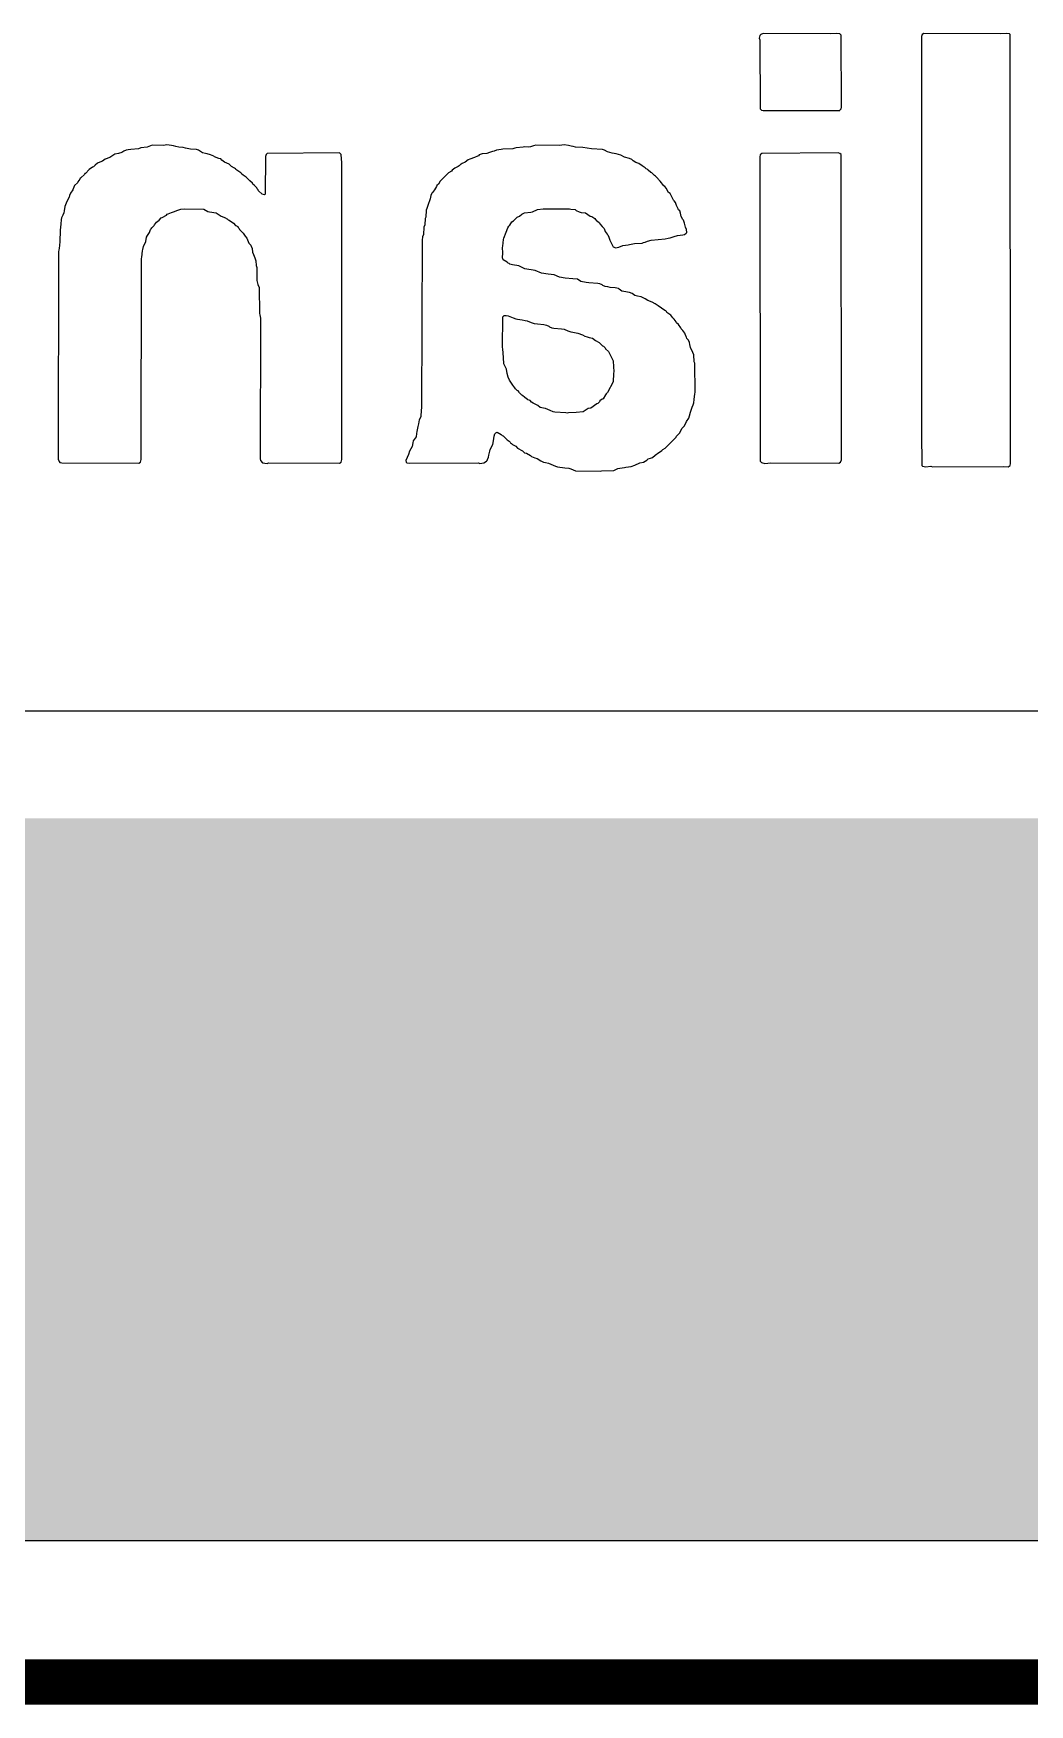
# Model space of a CAD drawing. Header units: millimetres. Extents: x 0 to 174, y 0 to 132.
# Drawn here: x 38.76 to 43.24, y -0.1 to 7.42 of the extents above; entities that cross this region are included whole.
import ezdxf

# ---------------------------------------------------------------- set-up
doc = ezdxf.new("R2010")
doc.units = ezdxf.units.MM
for name, color, linetype in [('BottomLayer', 5, 'Continuous'), ('BottomOverlay', 54, 'Continuous'), ('Mechanical2', 216, 'Continuous'), ('TopLayer', 1, 'Continuous')]:
    doc.layers.add(name, color=color, linetype=linetype)

msp = doc.modelspace()

# ---------------------------------------------------------------- hatches: boundary and pattern name
at = {"layer": 'TopLayer'}
msp.add_hatch(color=1, dxfattribs=at).paths.add_polyline_path([(0.9398, 0.635), (159.3342, 0.635), (159.3342, 3.8862), (0.9398, 3.8862)])

# ---------------------------------------------------------------- linework, layer by layer
at = {"layer": 'BottomLayer'}
msp.add_line((154.5836, 0.635), (5.4165, 0.635), dxfattribs=at)
at = {"layer": 'BottomOverlay'}
for p, q in [((42.029, 7.4094), (42.0269, 7.3968)), ((42.0269, 7.3968), (42.029, 7.3906)), ((42.0332, 7.4136), (42.029, 7.4094)), ((42.029, 7.3906), (42.0311, 7.0789)), ((42.0437, 7.4178), (42.0332, 7.4136)), ((42.348, 7.4167), (42.0437, 7.4178)), ((42.3752, 7.4188), (42.348, 7.4167)), ((42.3899, 7.4167), (42.3752, 7.4188)), ((42.3951, 7.4115), (42.3899, 7.4167)), ((42.3972, 7.0872), (42.3951, 7.4115)), ((42.7601, 7.4146), (42.757, 7.4052)), ((42.757, 7.4052), (42.757, 5.625)), ((42.7675, 7.4178), (42.7601, 7.4146)), ((43.1116, 7.4167), (42.7675, 7.4178)), ((43.1388, 7.4188), (43.1116, 7.4167)), ((43.1534, 7.4167), (43.1388, 7.4188)), ((43.1566, 7.4136), (43.1534, 7.4167)), ((43.1587, 5.4827), (43.1566, 7.4136)), ((42.0311, 7.0789), (42.0363, 7.0736)), ((42.0363, 7.0736), (42.0447, 7.0715)), ((42.0447, 7.0715), (42.3888, 7.0726)), ((42.3888, 7.0726), (42.3899, 7.0736)), ((42.3899, 7.0736), (42.3951, 7.0789)), ((42.3951, 7.0789), (42.3972, 7.0872)), ((39.0689, 6.8446), (39.0574, 6.8393)), ((39.0815, 6.8529), (39.0689, 6.8446)), ((39.1014, 6.8603), (39.0815, 6.8529)), ((39.1244, 6.8749), (39.1014, 6.8603)), ((39.1411, 6.8791), (39.1244, 6.8749)), ((39.1557, 6.8833), (39.1411, 6.8791)), ((39.1652, 6.8885), (39.1557, 6.8833)), ((39.1756, 6.8927), (39.1652, 6.8885)), ((39.184, 6.8948), (39.1756, 6.8927)), ((39.1965, 6.8969), (39.184, 6.8948)), ((39.2311, 6.9), (39.1965, 6.8969)), ((39.2415, 6.9042), (39.2311, 6.9)), ((39.2708, 6.9063), (39.2415, 6.9042)), ((39.2844, 6.9136), (39.2708, 6.9063)), ((39.2928, 6.9157), (39.2844, 6.9136)), ((39.344, 6.9146), (39.2928, 6.9157)), ((39.3587, 6.9167), (39.344, 6.9146)), ((39.3796, 6.9146), (39.3587, 6.9167)), ((39.388, 6.9126), (39.3796, 6.9146)), ((39.3995, 6.9094), (39.388, 6.9126)), ((39.412, 6.9073), (39.3995, 6.9094)), ((39.4329, 6.9052), (39.412, 6.9073)), ((39.4434, 6.9031), (39.4329, 6.9052)), ((39.457, 6.9), (39.4434, 6.9031)), ((39.4654, 6.8979), (39.457, 6.9)), ((39.4925, 6.8958), (39.4654, 6.8979)), ((39.5009, 6.8937), (39.4925, 6.8958)), ((39.5197, 6.8812), (39.5009, 6.8937)), ((39.5323, 6.8791), (39.5197, 6.8812)), ((39.5407, 6.877), (39.5323, 6.8791)), ((39.5553, 6.8728), (39.5407, 6.877)), ((39.57, 6.8665), (39.5553, 6.8728)), ((39.5731, 6.8634), (39.57, 6.8665)), ((39.593, 6.8561), (39.5731, 6.8634)), ((39.6013, 6.854), (39.593, 6.8561)), ((39.6066, 6.8487), (39.6013, 6.854)), ((39.6181, 6.8393), (39.6066, 6.8487)), ((39.8032, 6.8655), (39.8011, 6.696)), ((39.8053, 6.8738), (39.8032, 6.8655)), ((39.8105, 6.8791), (39.8053, 6.8738)), ((40.1369, 6.8812), (39.8105, 6.8791)), ((40.1442, 6.8738), (40.1369, 6.8812)), ((40.1463, 6.8362), (40.1442, 6.8738)), ((40.7163, 6.8498), (40.7017, 6.8393)), ((40.7236, 6.8529), (40.7163, 6.8498)), ((40.7435, 6.8603), (40.7236, 6.8529)), ((40.7582, 6.8665), (40.7435, 6.8603)), ((40.7623, 6.8686), (40.7582, 6.8665)), ((40.7655, 6.8718), (40.7623, 6.8686)), ((40.7791, 6.877), (40.7655, 6.8718)), ((40.8, 6.8791), (40.7791, 6.877)), ((40.8115, 6.8822), (40.8, 6.8791)), ((40.8251, 6.8874), (40.8115, 6.8822)), ((40.8335, 6.8895), (40.8251, 6.8874)), ((40.8439, 6.8937), (40.8335, 6.8895)), ((40.8649, 6.8958), (40.8439, 6.8937)), ((40.8711, 6.8979), (40.8649, 6.8958)), ((40.9172, 6.9), (40.8711, 6.8979)), ((40.9255, 6.9021), (40.9172, 6.9)), ((40.9318, 6.9042), (40.9255, 6.9021)), ((40.9632, 6.9063), (40.9318, 6.9042)), ((40.9695, 6.9084), (40.9632, 6.9063)), ((40.9883, 6.9063), (40.9695, 6.9084)), ((40.9966, 6.9084), (40.9883, 6.9063)), ((41.0102, 6.9136), (40.9966, 6.9084)), ((41.0207, 6.9157), (41.0102, 6.9136)), ((41.1263, 6.9146), (41.0207, 6.9157)), ((41.1473, 6.9167), (41.1263, 6.9146)), ((41.1682, 6.9146), (41.1473, 6.9167)), ((41.1797, 6.9115), (41.1682, 6.9146)), ((41.1881, 6.9094), (41.1797, 6.9115)), ((41.1985, 6.9073), (41.1881, 6.9094)), ((41.232, 6.9052), (41.1985, 6.9073)), ((41.2717, 6.899), (41.232, 6.9052)), ((41.3209, 6.8958), (41.2717, 6.899)), ((41.3293, 6.8937), (41.3209, 6.8958)), ((41.3429, 6.8864), (41.3293, 6.8937)), ((41.3533, 6.8822), (41.3429, 6.8864)), ((41.3638, 6.8801), (41.3533, 6.8822)), ((41.3816, 6.877), (41.3638, 6.8801)), ((41.4025, 6.8707), (41.3816, 6.877)), ((41.4203, 6.8613), (41.4025, 6.8707)), ((41.4422, 6.8561), (41.4203, 6.8613)), ((41.4527, 6.8519), (41.4422, 6.8561)), ((41.459, 6.8456), (41.4527, 6.8519)), ((41.4705, 6.8383), (41.459, 6.8456)), ((42.0311, 6.8718), (42.029, 6.8634)), ((42.029, 6.8634), (42.029, 6.8299)), ((42.0384, 6.8791), (42.0311, 6.8718)), ((42.3815, 6.8812), (42.0384, 6.8791)), ((42.3899, 6.8791), (42.3815, 6.8812)), ((42.3951, 6.8738), (42.3899, 6.8791)), ((42.3972, 5.4995), (42.3951, 6.8738)), ((38.9873, 6.7839), (38.9717, 6.7682)), ((38.9894, 6.7881), (38.9873, 6.7839)), ((38.9926, 6.7891), (38.9894, 6.7881)), ((39.0093, 6.8059), (38.9926, 6.7891)), ((39.024, 6.8163), (39.0093, 6.8059)), ((39.0281, 6.8184), (39.024, 6.8163)), ((39.0355, 6.8257), (39.0281, 6.8184)), ((39.047, 6.8352), (39.0355, 6.8257)), ((39.0574, 6.8393), (39.047, 6.8352)), ((39.639, 6.831), (39.6181, 6.8393)), ((39.6494, 6.8205), (39.639, 6.831)), ((39.6641, 6.8121), (39.6494, 6.8205)), ((39.6683, 6.81), (39.6641, 6.8121)), ((39.6693, 6.8069), (39.6683, 6.81)), ((39.6913, 6.7912), (39.6693, 6.8069)), ((39.6955, 6.7891), (39.6913, 6.7912)), ((39.6965, 6.786), (39.6955, 6.7891)), ((39.7017, 6.7808), (39.6965, 6.786)), ((39.7164, 6.7724), (39.7017, 6.7808)), ((39.7237, 6.7651), (39.7164, 6.7724)), ((40.1463, 6.8341), (40.1463, 6.8362)), ((40.1463, 5.5015), (40.1463, 6.8341)), ((40.6264, 6.7912), (40.5898, 6.7546)), ((40.641, 6.7996), (40.6264, 6.7912)), ((40.6442, 6.8027), (40.641, 6.7996)), ((40.6557, 6.8121), (40.6442, 6.8027)), ((40.6703, 6.8205), (40.6557, 6.8121)), ((40.6745, 6.8226), (40.6703, 6.8205)), ((40.6808, 6.8289), (40.6745, 6.8226)), ((40.6849, 6.831), (40.6808, 6.8289)), ((40.6881, 6.8341), (40.6849, 6.831)), ((40.7017, 6.8393), (40.6881, 6.8341)), ((41.4841, 6.8331), (41.4705, 6.8383)), ((41.4987, 6.8226), (41.4841, 6.8331)), ((41.5134, 6.8142), (41.4987, 6.8226)), ((41.5175, 6.81), (41.5134, 6.8142)), ((41.5217, 6.808), (41.5175, 6.81)), ((41.5269, 6.8027), (41.5217, 6.808)), ((41.5385, 6.7933), (41.5269, 6.8027)), ((41.5426, 6.7912), (41.5385, 6.7933)), ((41.5552, 6.7787), (41.5426, 6.7912)), ((41.5594, 6.7766), (41.5552, 6.7787)), ((41.5709, 6.7651), (41.5594, 6.7766)), ((42.029, 6.8299), (42.029, 6.8278)), ((42.029, 6.8278), (42.0311, 5.4932)), ((38.9246, 6.7002), (38.9204, 6.6898)), ((38.9351, 6.7149), (38.9246, 6.7002)), ((38.9371, 6.719), (38.9351, 6.7149)), ((38.9434, 6.7337), (38.9371, 6.719)), ((38.956, 6.7462), (38.9434, 6.7337)), ((38.9581, 6.7504), (38.956, 6.7462)), ((38.9664, 6.763), (38.9581, 6.7504)), ((38.9685, 6.7672), (38.9664, 6.763)), ((38.9717, 6.7682), (38.9685, 6.7672)), ((39.7258, 6.7609), (39.7237, 6.7651)), ((39.7289, 6.7577), (39.7258, 6.7609)), ((39.7331, 6.7557), (39.7289, 6.7577)), ((39.7446, 6.7442), (39.7331, 6.7557)), ((39.7467, 6.74), (39.7446, 6.7442)), ((39.754, 6.7347), (39.7467, 6.74)), ((39.7635, 6.7232), (39.754, 6.7347)), ((39.7655, 6.719), (39.7635, 6.7232)), ((39.7697, 6.7149), (39.7655, 6.719)), ((39.7718, 6.7107), (39.7697, 6.7149)), ((39.7875, 6.695), (39.7718, 6.7107)), ((39.798, 6.6929), (39.7875, 6.695)), ((39.8011, 6.696), (39.798, 6.6929)), ((40.5521, 6.7002), (40.5479, 6.6898)), ((40.5553, 6.7034), (40.5521, 6.7002)), ((40.5647, 6.7149), (40.5553, 6.7034)), ((40.573, 6.7295), (40.5647, 6.7149)), ((40.5751, 6.7337), (40.573, 6.7295)), ((40.5814, 6.74), (40.5751, 6.7337)), ((40.5898, 6.7546), (40.5814, 6.74)), ((41.573, 6.7609), (41.5709, 6.7651)), ((41.5803, 6.7536), (41.573, 6.7609)), ((41.597, 6.7326), (41.5803, 6.7536)), ((41.6012, 6.7306), (41.597, 6.7326)), ((41.6085, 6.7211), (41.6012, 6.7306)), ((41.6106, 6.717), (41.6085, 6.7211)), ((41.6179, 6.7034), (41.6106, 6.717)), ((41.6253, 6.6981), (41.6179, 6.7034)), ((41.6336, 6.6835), (41.6253, 6.6981)), ((38.8964, 6.6197), (38.8943, 6.6113)), ((38.8995, 6.6396), (38.8964, 6.6197)), ((38.9016, 6.6479), (38.8995, 6.6396)), ((38.9079, 6.6626), (38.9016, 6.6479)), ((38.9183, 6.6814), (38.9079, 6.6626)), ((38.9204, 6.6898), (38.9183, 6.6814)), ((39.388, 6.6155), (39.4078, 6.6228)), ((39.4078, 6.6228), (39.4214, 6.628)), ((39.4214, 6.628), (39.4361, 6.6301)), ((39.4361, 6.6301), (39.526, 6.628)), ((39.526, 6.628), (39.5428, 6.6176)), ((40.527, 6.6228), (40.5249, 6.5914)), ((40.5291, 6.6312), (40.527, 6.6228)), ((40.5343, 6.6448), (40.5291, 6.6312)), ((40.5448, 6.6741), (40.5343, 6.6448)), ((40.5479, 6.6898), (40.5448, 6.6741)), ((41.0061, 6.6165), (41.028, 6.626)), ((41.028, 6.626), (41.0542, 6.6291)), ((41.0542, 6.6291), (41.1724, 6.6301)), ((41.1724, 6.6301), (41.1786, 6.628)), ((41.1786, 6.628), (41.1975, 6.626)), ((41.1975, 6.626), (41.2017, 6.6218)), ((41.2017, 6.6218), (41.2163, 6.6155)), ((41.6399, 6.6688), (41.6336, 6.6835)), ((41.6441, 6.6647), (41.6399, 6.6688)), ((41.6493, 6.6573), (41.6441, 6.6647)), ((41.6546, 6.6437), (41.6493, 6.6573)), ((41.6608, 6.6291), (41.6546, 6.6437)), ((41.6629, 6.6249), (41.6608, 6.6291)), ((41.6682, 6.6197), (41.6629, 6.6249)), ((41.6723, 6.6092), (41.6682, 6.6197)), ((38.8807, 6.5601), (38.8786, 6.5329)), ((38.8828, 6.581), (38.8807, 6.5601)), ((38.8848, 6.5893), (38.8828, 6.581)), ((38.8901, 6.6009), (38.8848, 6.5893)), ((38.8943, 6.6113), (38.8901, 6.6009)), ((39.2886, 6.5391), (39.2907, 6.5433)), ((39.2907, 6.5433), (39.3011, 6.5538)), ((39.3011, 6.5538), (39.3032, 6.558)), ((39.3032, 6.558), (39.3126, 6.5695)), ((39.3126, 6.5695), (39.3242, 6.5789)), ((39.3242, 6.5789), (39.3336, 6.5883)), ((39.3336, 6.5883), (39.3377, 6.5904)), ((39.3377, 6.5904), (39.3566, 6.6009)), ((39.3566, 6.6009), (39.3608, 6.605)), ((39.3608, 6.605), (39.3649, 6.6071)), ((39.3649, 6.6071), (39.3796, 6.6134)), ((39.3796, 6.6134), (39.388, 6.6155)), ((39.5428, 6.6176), (39.5511, 6.6155)), ((39.5511, 6.6155), (39.5804, 6.6113)), ((39.5804, 6.6113), (39.6034, 6.5967)), ((39.6034, 6.5967), (39.6233, 6.5893)), ((39.6233, 6.5893), (39.6264, 6.5862)), ((39.6264, 6.5862), (39.6306, 6.5841)), ((39.6306, 6.5841), (39.6348, 6.5799)), ((39.6348, 6.5799), (39.639, 6.5778)), ((39.639, 6.5778), (39.6589, 6.5642)), ((39.6589, 6.5642), (39.6683, 6.5548)), ((39.6683, 6.5548), (39.6725, 6.5527)), ((39.6725, 6.5527), (39.6777, 6.5496)), ((39.6777, 6.5496), (39.6798, 6.5454)), ((39.6798, 6.5454), (39.684, 6.5412)), ((40.5165, 6.5475), (40.5145, 6.514)), ((40.5207, 6.558), (40.5165, 6.5475)), ((40.5228, 6.5852), (40.5207, 6.558)), ((40.5249, 6.5914), (40.5228, 6.5852)), ((40.8868, 6.5245), (40.8941, 6.5444)), ((40.8941, 6.5444), (40.8994, 6.5517)), ((40.8994, 6.5517), (40.9036, 6.5559)), ((40.9036, 6.5559), (40.9119, 6.5705)), ((40.9119, 6.5705), (40.9192, 6.5758)), ((40.9192, 6.5758), (40.936, 6.5925)), ((40.936, 6.5925), (40.9464, 6.5967)), ((40.9464, 6.5967), (40.9579, 6.6061)), ((40.9579, 6.6061), (40.9695, 6.6113)), ((40.9695, 6.6113), (40.9977, 6.6145)), ((40.9977, 6.6145), (41.0061, 6.6165)), ((41.2163, 6.6155), (41.2247, 6.6134)), ((41.2247, 6.6134), (41.2435, 6.6113)), ((41.2435, 6.6113), (41.2644, 6.5967)), ((41.2644, 6.5967), (41.2728, 6.5946)), ((41.2728, 6.5946), (41.2864, 6.5852)), ((41.2864, 6.5852), (41.2885, 6.581)), ((41.2885, 6.581), (41.2937, 6.5758)), ((41.2937, 6.5758), (41.2979, 6.5737)), ((41.2979, 6.5737), (41.3073, 6.5663)), ((41.3073, 6.5663), (41.3094, 6.5622)), ((41.3094, 6.5622), (41.3188, 6.5506)), ((41.3188, 6.5506), (41.3282, 6.5412)), ((41.6755, 6.5956), (41.6723, 6.6092)), ((41.6818, 6.581), (41.6755, 6.5956)), ((41.6849, 6.5778), (41.6818, 6.581)), ((41.6901, 6.5642), (41.6849, 6.5778)), ((41.6943, 6.5475), (41.6901, 6.5642)), ((41.6985, 6.5371), (41.6943, 6.5475)), ((38.8765, 6.4806), (38.8744, 6.4513)), ((38.8786, 6.5329), (38.8765, 6.4806)), ((39.253, 6.4596), (39.2635, 6.4827)), ((39.2635, 6.4827), (39.2666, 6.5025)), ((39.2666, 6.5025), (39.2718, 6.5099)), ((39.2718, 6.5099), (39.2802, 6.5224)), ((39.2802, 6.5224), (39.2855, 6.536)), ((39.2855, 6.536), (39.2886, 6.5391)), ((39.684, 6.5412), (39.6861, 6.5371)), ((39.6861, 6.5371), (39.7028, 6.5203)), ((39.7028, 6.5203), (39.7112, 6.5057)), ((39.7112, 6.5057), (39.7195, 6.4973)), ((39.7195, 6.4973), (39.7279, 6.4743)), ((39.7279, 6.4743), (39.7363, 6.4659)), ((40.5082, 6.4889), (40.5061, 5.7317)), ((40.5103, 6.5036), (40.5082, 6.4889)), ((40.5145, 6.514), (40.5103, 6.5036)), ((40.8722, 6.4617), (40.8743, 6.491)), ((40.8743, 6.491), (40.8764, 6.4973)), ((40.8764, 6.4973), (40.8868, 6.5245)), ((41.3282, 6.5412), (41.3334, 6.5276)), ((41.3334, 6.5276), (41.3418, 6.5151)), ((41.3418, 6.5151), (41.345, 6.5119)), ((41.345, 6.5119), (41.3491, 6.5015)), ((41.3491, 6.5015), (41.3544, 6.4879)), ((41.3544, 6.4879), (41.369, 6.4586)), ((41.4359, 6.467), (41.4422, 6.4691)), ((41.4422, 6.4691), (41.4569, 6.4712)), ((41.4569, 6.4712), (41.4652, 6.4732)), ((41.4652, 6.4732), (41.4987, 6.4753)), ((41.4987, 6.4753), (41.505, 6.4774)), ((41.505, 6.4774), (41.5134, 6.4795)), ((41.5134, 6.4795), (41.5238, 6.4837)), ((41.5238, 6.4837), (41.5405, 6.4879)), ((41.5405, 6.4879), (41.6033, 6.4942)), ((41.6033, 6.4942), (41.6169, 6.4973)), ((41.6169, 6.4973), (41.6253, 6.4994)), ((41.6253, 6.4994), (41.6431, 6.5046)), ((41.6431, 6.5046), (41.6577, 6.5088)), ((41.6577, 6.5088), (41.6818, 6.5119)), ((41.6818, 6.5119), (41.6901, 6.514)), ((41.6901, 6.514), (41.6974, 6.5193)), ((41.6974, 6.5193), (41.7006, 6.5224)), ((41.7006, 6.5224), (41.6985, 6.5371)), ((38.8702, 6.4366), (38.8692, 5.5026)), ((38.8723, 6.445), (38.8702, 6.4366)), ((38.8744, 6.4513), (38.8723, 6.445)), ((39.2426, 5.5015), (39.2447, 6.4053)), ((39.2447, 6.4053), (39.2467, 6.4115)), ((39.2467, 6.4115), (39.2488, 6.4408)), ((39.2488, 6.4408), (39.2509, 6.4471)), ((39.2509, 6.4471), (39.253, 6.4596)), ((39.7363, 6.4659), (39.7384, 6.4617)), ((39.7384, 6.4617), (39.7425, 6.4513)), ((39.7425, 6.4513), (39.7446, 6.4345)), ((39.7446, 6.4345), (39.7488, 6.4241)), ((39.7488, 6.4241), (39.7551, 6.4094)), ((39.7551, 6.4094), (39.7593, 6.3948)), ((39.7593, 6.3948), (39.7614, 6.3739)), ((40.8701, 6.4555), (40.8722, 6.4617)), ((40.8711, 6.4314), (40.8701, 6.4555)), ((40.8701, 6.4094), (40.8711, 6.4314)), ((40.8732, 6.4), (40.8701, 6.4094)), ((40.892, 6.3896), (40.8732, 6.4)), ((41.369, 6.4586), (41.3732, 6.4565)), ((41.3732, 6.4565), (41.3795, 6.4544)), ((41.3795, 6.4544), (41.3941, 6.4565)), ((41.3941, 6.4565), (41.4129, 6.4649)), ((41.4129, 6.4649), (41.4359, 6.467)), ((39.7614, 6.3739), (39.7635, 6.3655)), ((39.7635, 6.3655), (39.7645, 6.3164)), ((40.8962, 6.3854), (40.892, 6.3896)), ((40.9004, 6.3833), (40.8962, 6.3854)), ((40.9036, 6.3802), (40.9004, 6.3833)), ((40.9151, 6.377), (40.9036, 6.3802)), ((40.9443, 6.3728), (40.9151, 6.377)), ((40.9705, 6.3592), (40.9443, 6.3728)), ((41.0176, 6.3519), (40.9705, 6.3592)), ((41.0458, 6.3404), (41.0176, 6.3519)), ((41.0761, 6.3352), (41.0458, 6.3404)), ((41.1033, 6.3331), (41.0761, 6.3352)), ((41.1274, 6.3216), (41.1033, 6.3331)), ((41.1525, 6.3174), (41.1274, 6.3216)), ((41.187, 6.3143), (41.1525, 6.3174)), ((39.7645, 6.3164), (39.7635, 6.3069)), ((39.7635, 6.3069), (39.7655, 6.3007)), ((39.7655, 6.3007), (39.7687, 6.2892)), ((39.7687, 6.2892), (39.7739, 6.2756)), ((39.7739, 6.2756), (39.776, 6.1584)), ((41.2079, 6.3122), (41.187, 6.3143)), ((41.2236, 6.3028), (41.2079, 6.3122)), ((41.2466, 6.2986), (41.2236, 6.3028)), ((41.2592, 6.2965), (41.2466, 6.2986)), ((41.3, 6.2933), (41.2592, 6.2965)), ((41.3083, 6.2912), (41.3, 6.2933)), ((41.3188, 6.2871), (41.3083, 6.2912)), ((41.3219, 6.2839), (41.3188, 6.2871)), ((41.3324, 6.2797), (41.3219, 6.2839)), ((41.345, 6.2777), (41.3324, 6.2797)), ((41.3554, 6.2756), (41.345, 6.2777)), ((41.3784, 6.2735), (41.3554, 6.2756)), ((41.392, 6.2703), (41.3784, 6.2735)), ((41.3952, 6.2672), (41.392, 6.2703)), ((41.4077, 6.2588), (41.3952, 6.2672)), ((41.4161, 6.2567), (41.4077, 6.2588)), ((41.4422, 6.2536), (41.4161, 6.2567)), ((41.4537, 6.2484), (41.4422, 6.2536)), ((41.4663, 6.24), (41.4537, 6.2484)), ((41.4778, 6.2369), (41.4663, 6.24)), ((41.4945, 6.2327), (41.4778, 6.2369)), ((41.5134, 6.2243), (41.4945, 6.2327)), ((41.5249, 6.217), (41.5134, 6.2243)), ((41.5447, 6.2097), (41.5249, 6.217)), ((41.5573, 6.2013), (41.5447, 6.2097)), ((41.5719, 6.1929), (41.5573, 6.2013)), ((41.6012, 6.172), (41.5719, 6.1929)), ((41.6054, 6.1699), (41.6012, 6.172)), ((41.6085, 6.1668), (41.6054, 6.1699)), ((41.6106, 6.1626), (41.6085, 6.1668)), ((39.776, 6.1584), (39.7781, 6.1521)), ((39.7781, 6.1521), (39.7802, 6.1375)), ((39.7802, 6.1375), (39.7791, 5.5047)), ((40.8701, 6.0057), (40.8722, 6.1438)), ((40.8722, 6.1438), (40.8774, 6.149)), ((40.8774, 6.149), (40.8868, 6.15)), ((40.8868, 6.15), (40.8952, 6.148)), ((40.8952, 6.148), (40.9182, 6.1396)), ((40.9182, 6.1396), (40.9297, 6.1344)), ((40.9297, 6.1344), (40.9381, 6.1323)), ((40.9381, 6.1323), (40.959, 6.1302)), ((40.959, 6.1302), (40.9726, 6.127)), ((40.9726, 6.127), (40.981, 6.1249)), ((40.981, 6.1249), (40.9987, 6.1176)), ((40.9987, 6.1176), (41.0134, 6.1134)), ((41.0134, 6.1134), (41.028, 6.1113)), ((41.028, 6.1113), (41.0563, 6.1082)), ((41.0563, 6.1082), (41.0688, 6.1061)), ((41.0688, 6.1061), (41.0793, 6.1019)), ((41.0793, 6.1019), (41.0824, 6.0988)), ((41.0824, 6.0988), (41.0929, 6.0946)), ((41.0929, 6.0946), (41.1012, 6.0925)), ((41.1012, 6.0925), (41.1358, 6.0894)), ((41.6242, 6.1532), (41.6106, 6.1626)), ((41.6284, 6.1511), (41.6242, 6.1532)), ((41.6378, 6.1396), (41.6284, 6.1511)), ((41.6399, 6.1354), (41.6378, 6.1396)), ((41.6431, 6.1323), (41.6399, 6.1354)), ((41.6525, 6.1208), (41.6431, 6.1323)), ((41.6546, 6.1166), (41.6525, 6.1208)), ((41.6629, 6.1082), (41.6546, 6.1166)), ((41.6734, 6.0936), (41.6629, 6.1082)), ((41.6755, 6.0894), (41.6734, 6.0936)), ((41.1358, 6.0894), (41.1483, 6.0873)), ((41.1483, 6.0873), (41.165, 6.081)), ((41.165, 6.081), (41.1786, 6.0758)), ((41.1786, 6.0758), (41.187, 6.0737)), ((41.187, 6.0737), (41.2017, 6.0716)), ((41.2017, 6.0716), (41.21, 6.0695)), ((41.21, 6.0695), (41.2299, 6.0622)), ((41.2299, 6.0622), (41.2414, 6.057)), ((41.2414, 6.057), (41.2519, 6.0528)), ((41.2519, 6.0528), (41.2602, 6.0507)), ((41.2602, 6.0507), (41.2759, 6.0475)), ((41.2759, 6.0475), (41.2885, 6.0371)), ((41.2885, 6.0371), (41.3063, 6.0277)), ((41.3063, 6.0277), (41.3209, 6.013)), ((41.6828, 6.0821), (41.6755, 6.0894)), ((41.6912, 6.0695), (41.6828, 6.0821)), ((41.6974, 6.0528), (41.6912, 6.0695)), ((41.6985, 6.0517), (41.6974, 6.0528)), ((41.7006, 6.0454), (41.6985, 6.0517)), ((41.7079, 6.0381), (41.7006, 6.0454)), ((41.7121, 6.0277), (41.7079, 6.0381)), ((41.7142, 6.0193), (41.7121, 6.0277)), ((41.7173, 6.0057), (41.7142, 6.0193)), ((40.8722, 5.9994), (40.8701, 6.0057)), ((40.8743, 5.9597), (40.8722, 5.9994)), ((40.8764, 5.9325), (40.8743, 5.9597)), ((41.3209, 6.013), (41.3251, 6.0109)), ((41.3251, 6.0109), (41.3324, 6.0036)), ((41.3324, 6.0036), (41.3345, 5.9994)), ((41.3345, 5.9994), (41.347, 5.9869)), ((41.347, 5.9869), (41.3617, 5.9597)), ((41.3617, 5.9597), (41.368, 5.945)), ((41.368, 5.945), (41.3701, 5.9178)), ((41.7278, 5.9827), (41.7173, 6.0057)), ((41.732, 5.9722), (41.7278, 5.9827)), ((41.734, 5.9409), (41.732, 5.9722)), ((40.8879, 5.9084), (40.8764, 5.9325)), ((40.891, 5.8886), (40.8879, 5.9084)), ((40.8952, 5.8718), (40.891, 5.8886)), ((40.9025, 5.8582), (40.8952, 5.8718)), ((41.3701, 5.8886), (41.368, 5.8509)), ((41.3701, 5.9178), (41.3721, 5.8969)), ((41.3721, 5.8969), (41.3701, 5.8886)), ((41.7361, 5.9346), (41.734, 5.9409)), ((41.7382, 5.8028), (41.7361, 5.9346)), ((40.9172, 5.8352), (40.9025, 5.8582)), ((40.9266, 5.8237), (40.9172, 5.8352)), ((40.9287, 5.8195), (40.9266, 5.8237)), ((40.936, 5.8122), (40.9287, 5.8195)), ((40.9402, 5.8101), (40.936, 5.8122)), ((40.9454, 5.8049), (40.9402, 5.8101)), ((40.9475, 5.8007), (40.9454, 5.8049)), ((40.9569, 5.7913), (40.9475, 5.8007)), ((40.9611, 5.7892), (40.9569, 5.7913)), ((41.3345, 5.7923), (41.323, 5.7745)), ((41.3366, 5.7965), (41.3345, 5.7923)), ((41.3429, 5.8028), (41.3366, 5.7965)), ((41.368, 5.8509), (41.3429, 5.8028)), ((41.734, 5.7714), (41.7361, 5.7965)), ((41.7361, 5.7965), (41.7382, 5.8028)), ((40.504, 5.7254), (40.5019, 5.694)), ((40.5061, 5.7317), (40.504, 5.7254)), ((40.9705, 5.7798), (40.9611, 5.7892)), ((40.983, 5.7714), (40.9705, 5.7798)), ((40.9841, 5.7704), (40.983, 5.7714)), ((40.9904, 5.7683), (40.9841, 5.7704)), ((40.9946, 5.7662), (40.9904, 5.7683)), ((41.0008, 5.7599), (40.9946, 5.7662)), ((41.0082, 5.7547), (41.0008, 5.7599)), ((41.0291, 5.7442), (41.0082, 5.7547)), ((41.0406, 5.7348), (41.0291, 5.7442)), ((41.0552, 5.7327), (41.0406, 5.7348)), ((41.0636, 5.7306), (41.0552, 5.7327)), ((41.0856, 5.7212), (41.0636, 5.7306)), ((41.0991, 5.716), (41.0856, 5.7212)), ((41.1054, 5.7139), (41.0991, 5.716)), ((41.233, 5.716), (41.2027, 5.7128)), ((41.256, 5.7306), (41.233, 5.716)), ((41.2686, 5.7327), (41.256, 5.7306)), ((41.2958, 5.7515), (41.2686, 5.7327)), ((41.3, 5.7536), (41.2958, 5.7515)), ((41.3073, 5.7609), (41.3, 5.7536)), ((41.3094, 5.7651), (41.3073, 5.7609)), ((41.3188, 5.7725), (41.3094, 5.7651)), ((41.323, 5.7745), (41.3188, 5.7725)), ((41.7163, 5.7139), (41.7246, 5.7369)), ((41.7246, 5.7369), (41.7288, 5.7473)), ((41.7288, 5.7473), (41.732, 5.7568)), ((41.732, 5.7568), (41.734, 5.7714)), ((40.4873, 5.6417), (40.4852, 5.6271)), ((40.4894, 5.6501), (40.4873, 5.6417)), ((40.4925, 5.6616), (40.4894, 5.6501)), ((40.4956, 5.6794), (40.4925, 5.6616)), ((40.5019, 5.694), (40.4956, 5.6794)), ((41.1556, 5.7118), (41.1054, 5.7139)), ((41.1619, 5.7097), (41.1556, 5.7118)), ((41.1671, 5.7107), (41.1619, 5.7097)), ((41.2027, 5.7128), (41.1671, 5.7107)), ((41.6734, 5.6312), (41.6797, 5.6417)), ((41.6797, 5.6417), (41.6901, 5.6522)), ((41.6901, 5.6522), (41.6985, 5.6731)), ((41.6985, 5.6731), (41.7089, 5.6877)), ((41.7089, 5.6877), (41.7131, 5.6982)), ((41.7131, 5.6982), (41.7163, 5.7139)), ((40.4663, 5.5769), (40.4642, 5.5601)), ((40.4684, 5.5852), (40.4663, 5.5769)), ((40.481, 5.6041), (40.4684, 5.5852)), ((40.4831, 5.6187), (40.481, 5.6041)), ((40.4852, 5.6271), (40.4831, 5.6187)), ((40.8146, 5.5465), (40.8262, 5.5685)), ((40.8262, 5.5685), (40.8303, 5.5852)), ((40.8303, 5.5852), (40.8324, 5.6061)), ((40.8324, 5.6061), (40.8356, 5.6176)), ((40.8356, 5.6176), (40.8398, 5.6218)), ((40.8398, 5.6218), (40.846, 5.6239)), ((40.846, 5.6239), (40.8649, 5.6135)), ((40.8649, 5.6135), (40.869, 5.6093)), ((40.869, 5.6093), (40.8732, 5.6072)), ((40.8732, 5.6072), (40.8879, 5.5925)), ((40.8879, 5.5925), (40.892, 5.5905)), ((40.892, 5.5905), (40.8962, 5.5863)), ((40.8962, 5.5863), (40.9004, 5.5842)), ((40.9004, 5.5842), (40.9056, 5.5789)), ((40.9056, 5.5789), (40.9067, 5.5758)), ((40.9067, 5.5758), (40.9109, 5.5737)), ((40.9109, 5.5737), (40.9151, 5.5695)), ((40.9151, 5.5695), (40.9297, 5.5612)), ((41.6033, 5.5528), (41.6525, 5.602)), ((41.6525, 5.602), (41.6546, 5.6061)), ((41.6546, 5.6061), (41.6692, 5.6208)), ((41.6692, 5.6208), (41.6734, 5.6312)), ((42.757, 5.625), (42.757, 5.6229)), ((42.757, 5.6229), (42.7591, 5.4744)), ((38.8692, 5.5026), (38.8733, 5.4921)), ((38.8733, 5.4921), (38.8775, 5.4879)), ((39.2321, 5.4848), (39.2394, 5.49)), ((39.2394, 5.49), (39.2426, 5.5015)), ((39.7791, 5.5047), (39.7812, 5.4963)), ((39.7812, 5.4963), (39.7896, 5.4859)), ((40.1358, 5.4848), (40.1431, 5.49)), ((40.1431, 5.49), (40.1463, 5.5015)), ((40.4475, 5.5246), (40.435, 5.4974)), ((40.435, 5.4974), (40.4371, 5.489)), ((40.4517, 5.5392), (40.4475, 5.5246)), ((40.4642, 5.5601), (40.4517, 5.5392)), ((40.7864, 5.4869), (40.7979, 5.4942)), ((40.7979, 5.4942), (40.8011, 5.4974)), ((40.8011, 5.4974), (40.8031, 5.5015)), ((40.8031, 5.5015), (40.8073, 5.512)), ((40.8073, 5.512), (40.8094, 5.5204)), ((40.8094, 5.5204), (40.8126, 5.5382)), ((40.8126, 5.5382), (40.8146, 5.5465)), ((40.9297, 5.5612), (40.9381, 5.5528)), ((40.9381, 5.5528), (40.9611, 5.5402)), ((40.9611, 5.5402), (40.9695, 5.5319)), ((40.9695, 5.5319), (40.9778, 5.5298)), ((40.9778, 5.5298), (40.9966, 5.5193)), ((40.9966, 5.5193), (41.0008, 5.5151)), ((41.0008, 5.5151), (41.0155, 5.5089)), ((41.0155, 5.5089), (41.027, 5.5057)), ((41.027, 5.5057), (41.0437, 5.4953)), ((41.0437, 5.4953), (41.0552, 5.49)), ((41.0552, 5.49), (41.0636, 5.4879)), ((41.4882, 5.4859), (41.505, 5.49)), ((41.505, 5.49), (41.5196, 5.4984)), ((41.5196, 5.4984), (41.5259, 5.5047)), ((41.5259, 5.5047), (41.5374, 5.5078)), ((41.5374, 5.5078), (41.5458, 5.5099)), ((41.5458, 5.5099), (41.5583, 5.5204)), ((41.5583, 5.5204), (41.5636, 5.5256)), ((41.5636, 5.5256), (41.5677, 5.5277)), ((41.5677, 5.5277), (41.5876, 5.5413)), ((41.5876, 5.5413), (41.5928, 5.5465)), ((41.5928, 5.5465), (41.6033, 5.5528)), ((42.0311, 5.4932), (42.0363, 5.4879)), ((42.393, 5.489), (42.3972, 5.4995)), ((38.8775, 5.4879), (38.8859, 5.4859)), ((38.8859, 5.4859), (39.2321, 5.4848)), ((39.7896, 5.4859), (39.8105, 5.4838)), ((39.8105, 5.4838), (39.8168, 5.4859)), ((39.8168, 5.4859), (40.1358, 5.4848)), ((40.4371, 5.489), (40.4402, 5.4859)), ((40.4402, 5.4859), (40.4517, 5.4848)), ((40.4517, 5.4848), (40.7623, 5.4859)), ((40.7623, 5.4859), (40.7686, 5.4838)), ((40.7686, 5.4838), (40.7864, 5.4869)), ((41.0636, 5.4879), (41.0772, 5.4848)), ((41.0772, 5.4848), (41.0876, 5.4806)), ((41.0876, 5.4806), (41.1096, 5.4712)), ((41.1096, 5.4712), (41.118, 5.4691)), ((41.118, 5.4691), (41.1504, 5.4639)), ((41.1504, 5.4639), (41.1692, 5.4618)), ((41.1692, 5.4618), (41.1776, 5.4597)), ((41.1776, 5.4597), (41.1996, 5.4503)), ((41.1996, 5.4503), (41.3104, 5.4482)), ((41.3104, 5.4482), (41.3167, 5.4503)), ((41.3167, 5.4503), (41.3711, 5.4524)), ((41.3711, 5.4524), (41.3899, 5.4608)), ((41.3899, 5.4608), (41.3983, 5.4628)), ((41.3983, 5.4628), (41.4192, 5.4649)), ((41.4192, 5.4649), (41.4255, 5.467)), ((41.4255, 5.467), (41.4495, 5.4702)), ((41.4495, 5.4702), (41.4663, 5.4764)), ((41.4663, 5.4764), (41.4882, 5.4859)), ((42.0363, 5.4879), (42.051, 5.4838)), ((42.051, 5.4838), (42.0782, 5.4859)), ((42.0782, 5.4859), (42.3846, 5.4848)), ((42.3846, 5.4848), (42.393, 5.489)), ((42.7591, 5.4744), (42.7622, 5.4712)), ((42.7622, 5.4712), (42.7769, 5.4691)), ((42.7769, 5.4691), (42.7999, 5.4712)), ((42.7999, 5.4712), (42.8062, 5.4691)), ((42.8062, 5.4691), (43.1273, 5.4702)), ((43.1273, 5.4702), (43.1471, 5.4691)), ((43.1471, 5.4691), (43.1566, 5.4744)), ((43.1566, 5.4744), (43.1587, 5.4827))]:
    msp.add_line(p, q, dxfattribs=at)
at = {"layer": 'Mechanical2', "const_width": 0.2032}
msp.add_lwpolyline([(0, 0), (160, 0)], dxfattribs=at)
at = {"layer": 'TopLayer'}
msp.add_line((152.3746, 4.3688), (8.2306, 4.3688), dxfattribs=at)

doc.saveas('drawing.dxf')
